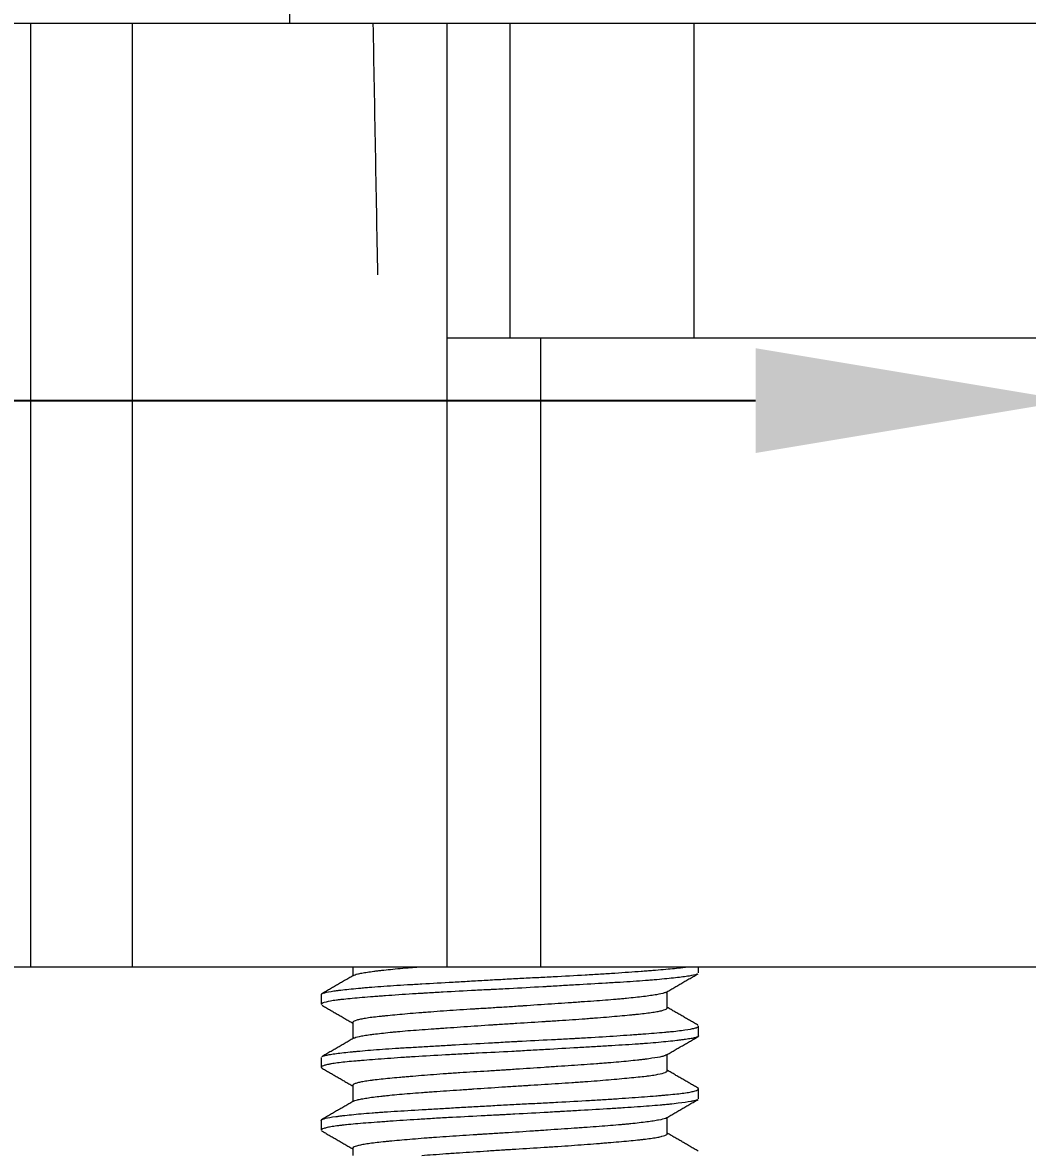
# Model space of a CAD drawing. Header units: millimetres. Extents: x 4812 to 5406, y -1197 to -777.
# Drawn here: x 5133.38 to 5149.36, y -1119.45 to -1101.5 of the extents above; entities that cross this region are included whole.
import ezdxf

# ---------------------------------------------------------------- set-up
doc = ezdxf.new("R2010")
doc.units = ezdxf.units.MM
doc.header["$LTSCALE"] = 0.1
doc.linetypes.add('CENTER2', pattern=[28.575, 19.05, -3.175, 3.175, -3.175])
doc.linetypes.add('CENTERX2', pattern=[101.6, 63.5, -12.7, 12.7, -12.7])
doc.layers.get('0').update_dxf_attribs({"lineweight": 13})
doc.layers.add('CENTER', color=1, linetype='CENTERX2', lineweight=15)
doc.layers.add('DIM', color=3, linetype='Continuous', lineweight=9)
doc.styles.get("Standard").update_dxf_attribs({"font": 'arial.ttf'})
doc.dimstyles.new('사본 ISO-25', dxfattribs={"dimtxt": 5, "dimasz": 5, "dimexe": 1.25, "dimexo": 0.625, "dimgap": 1.2, "dimtad": 1, "dimtih": 1, "dimtoh": 1, "dimdec": 1, "dimdsep": 46, "dimtxsty": 'Standard', "dimcen": 5, "dimclrd": 3, "dimclre": 3, "dimclrt": 4, "dimadec": 0, "dimazin": 0, "dimtfac": 1, "dimtdec": 1, "dimtmove": 0, "dimatfit": 3, "dimfxl": 1.25, "dimarcsym": 0})

# ---------------------------------------------------------------- blocks, each defined once
blk = doc.blocks.new('*D11')
at = {"layer": 'Defpoints', "color": 0, "transparency": 16777216}
for p in [(5104.534, -1092.515), (5155.534, -1092.515), (5155.534, -1122.515)]:
    blk.add_point(p, dxfattribs=at)
at = {"layer": 'DIM', "color": 3, "lineweight": -2, "transparency": 16777216}
for p, q in [((5104.534, -1093.14), (5104.534, -1123.765)), ((5155.534, -1093.14), (5155.534, -1123.765)), ((5109.534, -1122.515), (5150.534, -1122.515)), ((5155.534, -1122.515), (5197.285, -1122.515))]:
    blk.add_line(p, q, dxfattribs=at)
at = {"layer": 'DIM', "color": 3, "transparency": 16777216}
for points in [[(5109.534, -1121.681), (5109.534, -1123.348), (5104.534, -1122.515)], [(5150.534, -1121.681), (5150.534, -1123.348), (5155.534, -1122.515)]]:
    blk.add_solid(points, dxfattribs=at)
at = {"layer": 'DIM', "color": 4, "transparency": 16777216, "insert": (5192.986, -1118.762), "char_height": 5, "attachment_point": 5}
blk.add_mtext('51', dxfattribs=at)
blk = doc.blocks.new('*D12')
at = {"layer": 'Defpoints', "color": 0, "transparency": 16777216}
for p in [(5110.034, -1087.515), (5150.034, -1087.515), (5150.034, -1107.515)]:
    blk.add_point(p, dxfattribs=at)
at = {"layer": 'DIM', "color": 3, "lineweight": -2, "transparency": 16777216}
for p, q in [((5110.034, -1088.14), (5110.034, -1108.765)), ((5150.034, -1088.14), (5150.034, -1108.765)), ((5115.034, -1107.515), (5145.034, -1107.515)), ((5150.034, -1107.515), (5197.665, -1107.515))]:
    blk.add_line(p, q, dxfattribs=at)
at = {"layer": 'DIM', "color": 3, "transparency": 16777216}
for points in [[(5115.034, -1106.681), (5115.034, -1108.348), (5110.034, -1107.515)], [(5145.034, -1106.681), (5145.034, -1108.348), (5150.034, -1107.515)]]:
    blk.add_solid(points, dxfattribs=at)
at = {"layer": 'DIM', "color": 4, "transparency": 16777216, "insert": (5192.791, -1103.762), "char_height": 5, "attachment_point": 5}
blk.add_mtext('40', dxfattribs=at)

msp = doc.modelspace()

# ---------------------------------------------------------------- linework, layer by layer
at = {"color": 7, "linetype": 'Continuous', "lineweight": 18}
for p, q in [((5137.629, -1101.515), (5137.629, -1099.515)), ((5133.379, -1101.515), (5134.965, -1101.515)), ((5134.965, -1101.515), (5136.033, -1101.515)), ((5136.033, -1101.515), (5137.534, -1101.515)), ((5138.95, -1101.515), (5157.629, -1101.515)), ((5138.629, -1116.515), (5138.629, -1116.661)), ((5144.129, -1116.614), (5144.129, -1116.515)), ((5138.129, -1116.958), (5138.132, -1116.951)), ((5138.129, -1116.958), (5138.129, -1117.113)), ((5143.629, -1117.169), (5143.629, -1116.911)), ((5138.629, -1117.403), (5138.629, -1117.661)), ((5144.129, -1117.613), (5144.129, -1117.459)), ((5143.629, -1118.17), (5143.629, -1117.911)), ((5138.129, -1117.958), (5138.129, -1118.114)), ((5138.629, -1118.402), (5138.629, -1118.661)), ((5144.129, -1118.614), (5144.129, -1118.458)), ((5138.129, -1118.958), (5138.129, -1119.113)), ((5143.629, -1119.169), (5143.629, -1118.911)), ((5138.629, -1119.403), (5138.629, -1119.515))]:
    msp.add_line(p, q, dxfattribs=at)
at = {"color": 7, "linetype": 'Continuous'}
for p, q in [((5102.379, -1101.515), (5157.879, -1101.515)), ((5133.509, -1116.515), (5133.509, -1101.515)), ((5135.129, -1116.515), (5135.129, -1101.515)), ((5140.129, -1116.515), (5140.129, -1101.515)), ((5141.129, -1101.515), (5141.129, -1106.515)), ((5144.06, -1106.515), (5144.06, -1101.515)), ((5140.129, -1106.515), (5157.879, -1106.515)), ((5141.618, -1116.515), (5141.618, -1106.515)), ((5106.629, -1116.515), (5153.629, -1116.515))]:
    msp.add_line(p, q, dxfattribs=at)
at = {"color": 7, "linetype": 'Continuous', "lineweight": 18}
for points, knots in [([(5137.629, -1101.515), (5137.629, -1101.515), (5137.638, -1101.515), (5137.662, -1101.515), (5137.667, -1101.515), (5137.678, -1101.515), (5137.685, -1101.515), (5137.705, -1101.515), (5137.737, -1101.515), (5137.777, -1101.515), (5137.81, -1101.515), (5137.822, -1101.515), (5137.846, -1101.515), (5137.859, -1101.515), (5137.923, -1101.515), (5137.981, -1101.515), (5138.062, -1101.515), (5138.078, -1101.515), (5138.112, -1101.515), (5138.129, -1101.515), (5138.181, -1101.515), (5138.252, -1101.515), (5138.326, -1101.515), (5138.384, -1101.515), (5138.403, -1101.515), (5138.442, -1101.515), (5138.462, -1101.515), (5138.559, -1101.515), (5138.638, -1101.515), (5138.737, -1101.515), (5138.757, -1101.515), (5138.796, -1101.515), (5138.815, -1101.515), (5138.874, -1101.515), (5138.912, -1101.515), (5138.95, -1101.515)], [0, 0, 0, 0, 0.125, 0.125, 0.15625, 0.15625, 0.1875, 0.1875, 0.25, 0.3125, 0.3125, 0.34375, 0.34375, 0.375, 0.375, 0.5, 0.5, 0.53125, 0.53125, 0.5625, 0.5625, 0.625, 0.6875, 0.6875, 0.71875, 0.71875, 0.75, 0.75, 0.875, 0.875, 0.90625, 0.90625, 0.9375, 0.9375, 1, 1, 1, 1]), ([(5144.113, -1116.63), (5144.109, -1116.632), (5144.104, -1116.634), (5144.073, -1116.645), (5144.033, -1116.654), (5143.962, -1116.666), (5143.946, -1116.668), (5143.914, -1116.673), (5143.897, -1116.675), (5143.843, -1116.682), (5143.765, -1116.692), (5143.626, -1116.706), (5143.52, -1116.716), (5143.434, -1116.724), (5143.405, -1116.726), (5143.346, -1116.731), (5143.315, -1116.734), (5143.222, -1116.741), (5143.157, -1116.746), (5143.022, -1116.755), (5142.952, -1116.759), (5142.843, -1116.766), (5142.806, -1116.768), (5142.731, -1116.773), (5142.692, -1116.775), (5142.498, -1116.787), (5142.337, -1116.796), (5142.086, -1116.81), (5142.001, -1116.815), (5141.871, -1116.823), (5141.827, -1116.825), (5141.761, -1116.829), (5141.739, -1116.83), (5141.695, -1116.833), (5141.673, -1116.834), (5141.473, -1116.845), (5141.296, -1116.855), (5141.028, -1116.869), (5140.939, -1116.874), (5140.827, -1116.88), (5140.804, -1116.881), (5140.759, -1116.883), (5140.737, -1116.884), (5140.67, -1116.888), (5140.626, -1116.89), (5140.405, -1116.901), (5140.233, -1116.91), (5139.983, -1116.924), (5139.9, -1116.929), (5139.799, -1116.935), (5139.779, -1116.936), (5139.739, -1116.939), (5139.679, -1116.942), (5139.62, -1116.946), (5139.429, -1116.958), (5139.285, -1116.968), (5139.117, -1116.981), (5139.067, -1116.984), (5139.019, -1116.988), (5138.987, -1116.99), (5138.971, -1116.991), (5138.894, -1116.997), (5138.835, -1117.002), (5138.668, -1117.016), (5138.57, -1117.025), (5138.464, -1117.036), (5138.444, -1117.038), (5138.415, -1117.042), (5138.405, -1117.043), (5138.386, -1117.045), (5138.341, -1117.051), (5138.302, -1117.057), (5138.22, -1117.072), (5138.18, -1117.082), (5138.153, -1117.093), (5138.15, -1117.095), (5138.145, -1117.097), (5138.143, -1117.098), (5138.137, -1117.102), (5138.134, -1117.105), (5138.13, -1117.109), (5138.129, -1117.112), (5138.129, -1117.114)], [0, 0, 0, 0, 0.012264, 0.012264, 0.071226, 0.071226, 0.085967, 0.085967, 0.100707, 0.100707, 0.130188, 0.15967, 0.189151, 0.189151, 0.203891, 0.203891, 0.218632, 0.218632, 0.248113, 0.248113, 0.277594, 0.277594, 0.292335, 0.292335, 0.307075, 0.307075, 0.366037, 0.366037, 0.395518, 0.395518, 0.410259, 0.410259, 0.417629, 0.417629, 0.425, 0.425, 0.483962, 0.483962, 0.513443, 0.513443, 0.520813, 0.520813, 0.528183, 0.528183, 0.542924, 0.542924, 0.601886, 0.601886, 0.631367, 0.631367, 0.638738, 0.638738, 0.646108, 0.660848, 0.660848, 0.719811, 0.719811, 0.734551, 0.741922, 0.741922, 0.749292, 0.749292, 0.778773, 0.778773, 0.837735, 0.837735, 0.852476, 0.852476, 0.859846, 0.859846, 0.867216, 0.896697, 0.896697, 0.95566, 0.95566, 0.96303, 0.96303, 0.9704, 0.9704, 0.985141, 0.985141, 1, 1, 1, 1]), ([(5138.138, -1116.946), (5138.139, -1116.945), (5138.142, -1116.943), (5138.153, -1116.937), (5138.166, -1116.933), (5138.217, -1116.92), (5138.266, -1116.911), (5138.339, -1116.9), (5138.347, -1116.899), (5138.365, -1116.896), (5138.391, -1116.893), (5138.419, -1116.889), (5138.479, -1116.882), (5138.565, -1116.872), (5138.665, -1116.862), (5138.745, -1116.855), (5138.786, -1116.851), (5138.829, -1116.847), (5138.858, -1116.845), (5138.873, -1116.844), (5138.948, -1116.838), (5139.011, -1116.833), (5139.141, -1116.823), (5139.277, -1116.814), (5139.422, -1116.805), (5139.535, -1116.798), (5139.573, -1116.796), (5139.651, -1116.792), (5139.69, -1116.789), (5139.89, -1116.778), (5140.055, -1116.768), (5140.31, -1116.754), (5140.396, -1116.749), (5140.528, -1116.741), (5140.572, -1116.739), (5140.661, -1116.733), (5140.706, -1116.731), (5140.839, -1116.723), (5140.928, -1116.719), (5141.107, -1116.709), (5141.196, -1116.704), (5141.374, -1116.695), (5141.463, -1116.69), (5141.597, -1116.684), (5141.642, -1116.681), (5141.73, -1116.677), (5141.774, -1116.674), (5141.992, -1116.663), (5142.162, -1116.654), (5142.408, -1116.64), (5142.488, -1116.635), (5142.607, -1116.628), (5142.646, -1116.625), (5142.723, -1116.62), (5142.761, -1116.618), (5142.947, -1116.605), (5143.086, -1116.595), (5143.247, -1116.583), (5143.278, -1116.581), (5143.34, -1116.576), (5143.37, -1116.574), (5143.459, -1116.567), (5143.514, -1116.562), (5143.671, -1116.549), (5143.761, -1116.54), (5143.858, -1116.528), (5143.876, -1116.526), (5143.902, -1116.522), (5143.911, -1116.521), (5143.928, -1116.519), (5143.939, -1116.517), (5143.949, -1116.515), (5143.952, -1116.515)], [0, 0, 0, 0, 0.0081925, 0.0081925, 0.0374528, 0.0374528, 0.0959734, 0.0959734, 0.1032885, 0.1032885, 0.1106036, 0.1252337, 0.1252337, 0.154494, 0.1837543, 0.1837543, 0.1983845, 0.2056996, 0.2056996, 0.2130146, 0.2130146, 0.2422749, 0.2422749, 0.2715352, 0.3007955, 0.3007955, 0.3154257, 0.3154257, 0.3300558, 0.3300558, 0.3885764, 0.3885764, 0.4178367, 0.4178367, 0.4324669, 0.4324669, 0.447097, 0.447097, 0.4763573, 0.4763573, 0.5056176, 0.5056176, 0.5348779, 0.5348779, 0.5495081, 0.5495081, 0.5641382, 0.5641382, 0.6226588, 0.6226588, 0.6519191, 0.6519191, 0.6665493, 0.6665493, 0.6811794, 0.6811794, 0.7397, 0.7397, 0.7543302, 0.7543302, 0.7689603, 0.7689603, 0.7982206, 0.7982206, 0.8567412, 0.8567412, 0.8713714, 0.8713714, 0.8786865, 0.8786865, 0.8860015, 0.888679, 0.888679, 0.888679, 0.888679]), ([(5138.64, -1116.654), (5138.653, -1116.646), (5138.675, -1116.638), (5138.727, -1116.625), (5138.75, -1116.621), (5138.801, -1116.611), (5138.858, -1116.602), (5138.928, -1116.592), (5138.985, -1116.584), (5139.005, -1116.582), (5139.047, -1116.577), (5139.068, -1116.574), (5139.179, -1116.562), (5139.277, -1116.552), (5139.44, -1116.537), (5139.496, -1116.533), (5139.585, -1116.526), (5139.615, -1116.523), (5139.673, -1116.519), (5139.701, -1116.517), (5139.729, -1116.515)], [0, 0, 0, 0, 0.0517231, 0.0517231, 0.081656, 0.081656, 0.1115889, 0.1415219, 0.1415219, 0.1564883, 0.1564883, 0.1714548, 0.1714548, 0.2313206, 0.2313206, 0.2612536, 0.2612536, 0.27622, 0.27622, 0.2893826, 0.2893826, 0.2893826, 0.2893826]), ([(5143.611, -1116.922), (5143.608, -1116.923), (5143.605, -1116.924), (5143.596, -1116.928), (5143.59, -1116.93), (5143.554, -1116.942), (5143.512, -1116.951), (5143.443, -1116.963), (5143.428, -1116.965), (5143.397, -1116.97), (5143.381, -1116.973), (5143.33, -1116.98), (5143.293, -1116.985), (5143.173, -1117), (5143.082, -1117.01), (5142.955, -1117.022), (5142.929, -1117.025), (5142.875, -1117.029), (5142.848, -1117.032), (5142.764, -1117.039), (5142.706, -1117.044), (5142.526, -1117.057), (5142.399, -1117.067), (5142.246, -1117.077), (5142.229, -1117.078), (5142.195, -1117.081), (5142.178, -1117.082), (5142.126, -1117.086), (5142.091, -1117.088), (5141.985, -1117.095), (5141.914, -1117.1), (5141.697, -1117.115), (5141.55, -1117.125), (5141.379, -1117.136), (5141.36, -1117.138), (5141.322, -1117.14), (5141.265, -1117.144), (5141.208, -1117.148), (5141.095, -1117.155), (5141.02, -1117.16), (5140.87, -1117.169), (5140.795, -1117.174), (5140.683, -1117.181), (5140.627, -1117.184), (5140.571, -1117.187), (5140.534, -1117.19), (5140.516, -1117.191), (5140.35, -1117.201), (5140.208, -1117.211), (5140.003, -1117.225), (5139.936, -1117.23), (5139.838, -1117.238), (5139.806, -1117.24), (5139.742, -1117.245), (5139.71, -1117.248), (5139.556, -1117.26), (5139.441, -1117.27), (5139.284, -1117.284), (5139.234, -1117.289), (5139.162, -1117.296), (5139.138, -1117.299), (5139.093, -1117.303), (5139.071, -1117.306), (5138.966, -1117.317), (5138.894, -1117.326), (5138.804, -1117.341), (5138.778, -1117.346), (5138.73, -1117.356), (5138.71, -1117.361), (5138.659, -1117.376), (5138.638, -1117.386), (5138.63, -1117.398), (5138.629, -1117.4), (5138.629, -1117.403), (5138.629, -1117.403), (5138.629, -1117.404)], [0, 0, 0, 0, 0.008517, 0.008517, 0.023513, 0.023513, 0.083493, 0.083493, 0.098489, 0.098489, 0.113484, 0.113484, 0.143474, 0.143474, 0.203455, 0.203455, 0.21845, 0.21845, 0.233446, 0.233446, 0.263436, 0.263436, 0.323417, 0.323417, 0.330914, 0.330914, 0.338412, 0.338412, 0.353407, 0.353407, 0.383398, 0.383398, 0.443379, 0.443379, 0.450876, 0.450876, 0.458374, 0.473369, 0.473369, 0.503359, 0.503359, 0.53335, 0.53335, 0.548345, 0.555843, 0.555843, 0.56334, 0.56334, 0.623321, 0.623321, 0.653312, 0.653312, 0.668307, 0.668307, 0.683302, 0.683302, 0.743283, 0.743283, 0.773273, 0.773273, 0.788268, 0.788268, 0.803264, 0.803264, 0.863245, 0.863245, 0.893235, 0.893235, 0.923225, 0.923225, 0.983206, 0.983206, 0.998201, 0.998201, 1, 1, 1, 1]), ([(5138.647, -1117.65), (5138.651, -1117.648), (5138.655, -1117.646), (5138.684, -1117.635), (5138.721, -1117.626), (5138.797, -1117.612), (5138.825, -1117.607), (5138.873, -1117.6), (5138.89, -1117.597), (5138.925, -1117.592), (5138.943, -1117.59), (5139.038, -1117.578), (5139.125, -1117.568), (5139.248, -1117.555), (5139.273, -1117.553), (5139.325, -1117.548), (5139.351, -1117.545), (5139.433, -1117.538), (5139.49, -1117.533), (5139.666, -1117.519), (5139.792, -1117.51), (5139.958, -1117.498), (5139.992, -1117.496), (5140.044, -1117.492), (5140.061, -1117.491), (5140.096, -1117.489), (5140.113, -1117.487), (5140.2, -1117.481), (5140.271, -1117.477), (5140.487, -1117.462), (5140.634, -1117.452), (5140.804, -1117.44), (5140.823, -1117.439), (5140.861, -1117.437), (5140.88, -1117.435), (5140.937, -1117.431), (5140.975, -1117.429), (5141.089, -1117.422), (5141.165, -1117.417), (5141.391, -1117.403), (5141.542, -1117.393), (5141.709, -1117.383), (5141.728, -1117.382), (5141.765, -1117.379), (5141.82, -1117.376), (5141.875, -1117.372), (5141.983, -1117.365), (5142.124, -1117.356), (5142.26, -1117.346), (5142.36, -1117.339), (5142.393, -1117.336), (5142.459, -1117.331), (5142.491, -1117.329), (5142.65, -1117.316), (5142.767, -1117.306), (5142.929, -1117.291), (5142.981, -1117.287), (5143.055, -1117.28), (5143.079, -1117.277), (5143.126, -1117.273), (5143.149, -1117.27), (5143.259, -1117.259), (5143.335, -1117.249), (5143.43, -1117.235), (5143.459, -1117.23), (5143.497, -1117.223), (5143.509, -1117.22), (5143.531, -1117.215), (5143.542, -1117.213), (5143.589, -1117.2), (5143.613, -1117.19), (5143.626, -1117.178), (5143.628, -1117.174), (5143.629, -1117.17), (5143.629, -1117.169), (5143.629, -1117.169), (5143.629, -1117.169)], [0, 0, 0, 0, 0.012066, 0.012066, 0.072394, 0.072394, 0.102558, 0.102558, 0.11764, 0.11764, 0.132722, 0.132722, 0.193051, 0.193051, 0.208133, 0.208133, 0.223215, 0.223215, 0.253379, 0.253379, 0.313707, 0.313707, 0.328789, 0.328789, 0.33633, 0.33633, 0.343871, 0.343871, 0.374035, 0.374035, 0.434364, 0.434364, 0.441905, 0.441905, 0.449446, 0.449446, 0.464528, 0.464528, 0.494692, 0.494692, 0.55502, 0.55502, 0.562561, 0.562561, 0.570102, 0.585184, 0.585184, 0.615348, 0.645512, 0.645512, 0.660594, 0.660594, 0.675676, 0.675676, 0.736005, 0.736005, 0.766169, 0.766169, 0.781251, 0.781251, 0.796333, 0.796333, 0.856661, 0.856661, 0.886825, 0.886825, 0.901907, 0.901907, 0.916989, 0.916989, 0.977318, 0.977318, 0.9924, 0.999941, 0.999941, 1, 1, 1, 1]), ([(5138.145, -1117.942), (5138.155, -1117.937), (5138.17, -1117.932), (5138.199, -1117.924), (5138.209, -1117.922), (5138.231, -1117.918), (5138.243, -1117.915), (5138.282, -1117.908), (5138.311, -1117.904), (5138.411, -1117.89), (5138.492, -1117.88), (5138.612, -1117.868), (5138.636, -1117.865), (5138.688, -1117.86), (5138.714, -1117.858), (5138.796, -1117.85), (5138.853, -1117.845), (5138.973, -1117.836), (5139.036, -1117.831), (5139.168, -1117.822), (5139.237, -1117.817), (5139.326, -1117.811), (5139.344, -1117.81), (5139.381, -1117.808), (5139.436, -1117.804), (5139.492, -1117.801), (5139.606, -1117.794), (5139.761, -1117.785), (5139.923, -1117.776), (5140.048, -1117.769), (5140.111, -1117.765), (5140.196, -1117.76), (5140.239, -1117.758), (5140.434, -1117.746), (5140.608, -1117.736), (5140.874, -1117.722), (5140.963, -1117.717), (5141.098, -1117.709), (5141.143, -1117.707), (5141.211, -1117.703), (5141.233, -1117.702), (5141.278, -1117.7), (5141.301, -1117.699), (5141.503, -1117.688), (5141.679, -1117.679), (5141.939, -1117.666), (5142.025, -1117.661), (5142.131, -1117.656), (5142.152, -1117.654), (5142.195, -1117.652), (5142.216, -1117.651), (5142.279, -1117.647), (5142.32, -1117.645), (5142.525, -1117.633), (5142.68, -1117.623), (5142.901, -1117.608), (5142.973, -1117.603), (5143.06, -1117.597), (5143.077, -1117.596), (5143.111, -1117.593), (5143.162, -1117.59), (5143.21, -1117.586), (5143.369, -1117.574), (5143.484, -1117.565), (5143.613, -1117.554), (5143.65, -1117.55), (5143.685, -1117.547), (5143.709, -1117.545), (5143.72, -1117.544), (5143.776, -1117.538), (5143.817, -1117.533), (5143.93, -1117.519), (5143.989, -1117.509), (5144.045, -1117.497), (5144.056, -1117.495), (5144.074, -1117.489), (5144.082, -1117.487), (5144.104, -1117.479), (5144.115, -1117.474), (5144.126, -1117.465), (5144.129, -1117.462), (5144.129, -1117.458)], [0, 0, 0, 0, 0.032547, 0.032547, 0.047287, 0.047287, 0.062028, 0.062028, 0.091509, 0.091509, 0.150471, 0.150471, 0.165211, 0.165211, 0.179952, 0.179952, 0.209433, 0.209433, 0.238914, 0.238914, 0.268395, 0.268395, 0.275766, 0.275766, 0.283136, 0.297876, 0.297876, 0.327357, 0.356839, 0.356839, 0.371579, 0.378949, 0.38632, 0.38632, 0.445282, 0.445282, 0.474763, 0.474763, 0.489503, 0.489503, 0.496874, 0.496874, 0.504244, 0.504244, 0.563206, 0.563206, 0.592687, 0.592687, 0.600058, 0.600058, 0.607428, 0.607428, 0.622168, 0.622168, 0.681131, 0.681131, 0.710612, 0.710612, 0.717982, 0.717982, 0.725352, 0.740093, 0.740093, 0.799055, 0.799055, 0.813796, 0.821166, 0.821166, 0.828536, 0.828536, 0.858017, 0.858017, 0.916979, 0.916979, 0.93172, 0.93172, 0.94646, 0.94646, 0.975942, 0.975942, 1, 1, 1, 1]), ([(5144.129, -1117.615), (5144.129, -1117.617), (5144.128, -1117.618), (5144.124, -1117.625), (5144.116, -1117.629), (5144.102, -1117.635), (5144.099, -1117.636), (5144.092, -1117.638), (5144.081, -1117.642), (5144.068, -1117.645), (5144.039, -1117.652), (5143.993, -1117.661), (5143.932, -1117.67), (5143.88, -1117.677), (5143.853, -1117.681), (5143.823, -1117.684), (5143.803, -1117.687), (5143.793, -1117.688), (5143.74, -1117.694), (5143.649, -1117.704), (5143.494, -1117.719), (5143.377, -1117.729), (5143.285, -1117.736), (5143.254, -1117.738), (5143.189, -1117.743), (5143.156, -1117.746), (5142.988, -1117.757), (5142.844, -1117.766), (5142.616, -1117.78), (5142.538, -1117.784), (5142.417, -1117.791), (5142.376, -1117.794), (5142.293, -1117.798), (5142.251, -1117.801), (5142.042, -1117.813), (5141.871, -1117.823), (5141.608, -1117.838), (5141.519, -1117.843), (5141.385, -1117.85), (5141.339, -1117.853), (5141.25, -1117.858), (5141.205, -1117.86), (5140.981, -1117.872), (5140.803, -1117.881), (5140.539, -1117.895), (5140.451, -1117.899), (5140.276, -1117.908), (5140.19, -1117.913), (5139.938, -1117.927), (5139.777, -1117.936), (5139.583, -1117.948), (5139.545, -1117.951), (5139.469, -1117.956), (5139.431, -1117.958), (5139.321, -1117.966), (5139.25, -1117.971), (5139.115, -1117.981), (5139.049, -1117.986), (5138.925, -1117.995), (5138.865, -1118), (5138.78, -1118.006), (5138.752, -1118.009), (5138.711, -1118.012), (5138.698, -1118.013), (5138.672, -1118.016), (5138.608, -1118.021), (5138.549, -1118.027), (5138.419, -1118.041), (5138.347, -1118.05), (5138.282, -1118.061), (5138.275, -1118.062), (5138.261, -1118.065), (5138.255, -1118.066), (5138.236, -1118.07), (5138.224, -1118.072), (5138.192, -1118.08), (5138.158, -1118.09), (5138.14, -1118.1), (5138.129, -1118.109), (5138.128, -1118.114), (5138.131, -1118.12), (5138.132, -1118.121), (5138.135, -1118.124), (5138.137, -1118.126), (5138.141, -1118.128), (5138.143, -1118.129)], [0, 0, 0, 0, 0.009972, 0.009972, 0.037676, 0.037676, 0.044602, 0.044602, 0.051528, 0.06538, 0.06538, 0.093084, 0.120788, 0.120788, 0.13464, 0.141566, 0.141566, 0.148492, 0.148492, 0.176196, 0.2039, 0.231604, 0.231604, 0.245456, 0.245456, 0.259308, 0.259308, 0.314715, 0.314715, 0.342419, 0.342419, 0.356271, 0.356271, 0.370123, 0.370123, 0.425531, 0.425531, 0.453235, 0.453235, 0.467087, 0.467087, 0.480939, 0.480939, 0.536347, 0.536347, 0.56405, 0.56405, 0.591754, 0.591754, 0.647162, 0.647162, 0.661014, 0.661014, 0.674866, 0.674866, 0.70257, 0.70257, 0.730274, 0.730274, 0.757978, 0.757978, 0.77183, 0.77183, 0.778756, 0.778756, 0.785682, 0.813386, 0.813386, 0.868793, 0.868793, 0.875719, 0.875719, 0.882645, 0.882645, 0.896497, 0.896497, 0.924201, 0.951905, 0.951905, 0.979609, 0.979609, 0.986535, 0.986535, 0.993461, 1, 1, 1, 1]), ([(5143.617, -1117.918), (5143.611, -1117.922), (5143.603, -1117.926), (5143.58, -1117.934), (5143.563, -1117.939), (5143.504, -1117.953), (5143.451, -1117.962), (5143.355, -1117.976), (5143.319, -1117.981), (5143.261, -1117.989), (5143.241, -1117.991), (5143.2, -1117.996), (5143.178, -1117.999), (5143.067, -1118.011), (5142.967, -1118.021), (5142.804, -1118.036), (5142.747, -1118.04), (5142.658, -1118.047), (5142.628, -1118.05), (5142.566, -1118.054), (5142.535, -1118.057), (5142.377, -1118.068), (5142.244, -1118.078), (5142.036, -1118.092), (5141.965, -1118.097), (5141.874, -1118.103), (5141.856, -1118.104), (5141.819, -1118.107), (5141.764, -1118.111), (5141.709, -1118.114), (5141.525, -1118.127), (5141.375, -1118.137), (5141.187, -1118.149), (5141.13, -1118.153), (5141.073, -1118.156), (5141.035, -1118.159), (5141.016, -1118.16), (5140.92, -1118.166), (5140.845, -1118.171), (5140.621, -1118.184), (5140.474, -1118.193), (5140.295, -1118.205), (5140.259, -1118.208), (5140.206, -1118.211), (5140.188, -1118.212), (5140.153, -1118.215), (5140.136, -1118.216), (5140.049, -1118.222), (5139.981, -1118.227), (5139.784, -1118.242), (5139.659, -1118.252), (5139.512, -1118.264), (5139.483, -1118.267), (5139.427, -1118.272), (5139.399, -1118.274), (5139.318, -1118.281), (5139.267, -1118.286), (5139.121, -1118.3), (5139.035, -1118.309), (5138.94, -1118.321), (5138.922, -1118.323), (5138.887, -1118.328), (5138.871, -1118.33), (5138.824, -1118.338), (5138.767, -1118.347), (5138.724, -1118.357), (5138.696, -1118.365), (5138.688, -1118.367), (5138.672, -1118.372), (5138.665, -1118.375), (5138.639, -1118.386), (5138.629, -1118.395), (5138.629, -1118.403)], [0, 0, 0, 0, 0.023616, 0.023616, 0.053435, 0.053435, 0.113072, 0.113072, 0.142891, 0.142891, 0.1578, 0.1578, 0.172709, 0.172709, 0.232347, 0.232347, 0.262166, 0.262166, 0.277075, 0.277075, 0.291984, 0.291984, 0.351622, 0.351622, 0.38144, 0.38144, 0.388895, 0.388895, 0.39635, 0.411259, 0.411259, 0.470896, 0.470896, 0.485806, 0.493261, 0.493261, 0.500715, 0.500715, 0.530534, 0.530534, 0.590171, 0.590171, 0.605081, 0.605081, 0.612535, 0.612535, 0.61999, 0.61999, 0.649809, 0.649809, 0.709446, 0.709446, 0.724356, 0.724356, 0.739265, 0.739265, 0.769084, 0.769084, 0.828721, 0.828721, 0.84363, 0.84363, 0.85854, 0.85854, 0.888358, 0.918177, 0.918177, 0.933086, 0.933086, 0.947996, 0.947996, 1, 1, 1, 1]), ([(5138.64, -1118.654), (5138.652, -1118.647), (5138.673, -1118.639), (5138.712, -1118.629), (5138.722, -1118.627), (5138.744, -1118.622), (5138.756, -1118.62), (5138.794, -1118.612), (5138.822, -1118.608), (5138.916, -1118.593), (5138.991, -1118.583), (5139.1, -1118.571), (5139.122, -1118.568), (5139.169, -1118.563), (5139.193, -1118.561), (5139.267, -1118.553), (5139.318, -1118.548), (5139.479, -1118.534), (5139.596, -1118.525), (5139.754, -1118.513), (5139.787, -1118.511), (5139.852, -1118.506), (5139.884, -1118.503), (5139.984, -1118.496), (5140.12, -1118.487), (5140.261, -1118.477), (5140.368, -1118.47), (5140.423, -1118.466), (5140.478, -1118.462), (5140.515, -1118.46), (5140.534, -1118.459), (5140.701, -1118.447), (5140.851, -1118.437), (5141.078, -1118.422), (5141.153, -1118.417), (5141.267, -1118.41), (5141.306, -1118.408), (5141.363, -1118.404), (5141.382, -1118.403), (5141.42, -1118.401), (5141.439, -1118.4), (5141.609, -1118.389), (5141.756, -1118.38), (5141.972, -1118.366), (5142.043, -1118.361), (5142.149, -1118.354), (5142.184, -1118.352), (5142.252, -1118.347), (5142.286, -1118.344), (5142.453, -1118.332), (5142.579, -1118.322), (5142.756, -1118.307), (5142.813, -1118.302), (5142.923, -1118.292), (5142.976, -1118.287), (5143.124, -1118.273), (5143.212, -1118.264), (5143.307, -1118.252), (5143.326, -1118.25), (5143.361, -1118.245), (5143.378, -1118.243), (5143.427, -1118.236), (5143.456, -1118.231), (5143.533, -1118.216), (5143.571, -1118.206), (5143.602, -1118.193), (5143.607, -1118.191), (5143.616, -1118.186), (5143.62, -1118.183), (5143.627, -1118.177), (5143.629, -1118.173), (5143.629, -1118.169)], [0, 0, 0, 0, 0.04933, 0.04933, 0.064296, 0.064296, 0.079263, 0.079263, 0.109196, 0.109196, 0.169062, 0.169062, 0.184028, 0.184028, 0.198995, 0.198995, 0.228928, 0.228928, 0.288794, 0.288794, 0.30376, 0.30376, 0.318726, 0.318726, 0.348659, 0.378592, 0.378592, 0.393559, 0.401042, 0.401042, 0.408525, 0.408525, 0.468391, 0.468391, 0.498324, 0.498324, 0.513291, 0.513291, 0.520774, 0.520774, 0.528257, 0.528257, 0.588123, 0.588123, 0.618056, 0.618056, 0.633022, 0.633022, 0.647989, 0.647989, 0.707855, 0.707855, 0.737788, 0.737788, 0.767721, 0.767721, 0.827587, 0.827587, 0.842553, 0.842553, 0.85752, 0.85752, 0.887453, 0.887453, 0.947318, 0.947318, 0.962285, 0.962285, 0.977251, 0.977251, 1, 1, 1, 1]), ([(5138.129, -1118.958), (5138.129, -1118.956), (5138.13, -1118.954), (5138.132, -1118.95), (5138.136, -1118.946), (5138.142, -1118.943), (5138.147, -1118.941), (5138.15, -1118.939), (5138.164, -1118.934), (5138.179, -1118.929), (5138.236, -1118.916), (5138.289, -1118.907), (5138.375, -1118.895), (5138.393, -1118.893), (5138.422, -1118.889), (5138.432, -1118.888), (5138.452, -1118.885), (5138.503, -1118.879), (5138.56, -1118.873), (5138.705, -1118.858), (5138.815, -1118.848), (5138.953, -1118.837), (5138.968, -1118.836), (5139, -1118.834), (5139.016, -1118.832), (5139.064, -1118.829), (5139.097, -1118.827), (5139.198, -1118.82), (5139.267, -1118.815), (5139.482, -1118.802), (5139.634, -1118.793), (5139.836, -1118.781), (5139.877, -1118.778), (5139.959, -1118.774), (5140.001, -1118.771), (5140.126, -1118.764), (5140.295, -1118.754), (5140.468, -1118.744), (5140.6, -1118.737), (5140.644, -1118.734), (5140.733, -1118.729), (5140.778, -1118.727), (5140.913, -1118.719), (5141.002, -1118.714), (5141.181, -1118.705), (5141.27, -1118.7), (5141.448, -1118.691), (5141.537, -1118.687), (5141.67, -1118.68), (5141.714, -1118.678), (5141.802, -1118.673), (5141.846, -1118.671), (5142.064, -1118.659), (5142.232, -1118.65), (5142.475, -1118.636), (5142.554, -1118.631), (5142.671, -1118.624), (5142.709, -1118.621), (5142.785, -1118.616), (5142.823, -1118.614), (5143.006, -1118.601), (5143.142, -1118.591), (5143.33, -1118.577), (5143.39, -1118.572), (5143.476, -1118.566), (5143.504, -1118.563), (5143.558, -1118.559), (5143.584, -1118.556), (5143.71, -1118.545), (5143.797, -1118.536), (5143.906, -1118.522), (5143.939, -1118.517), (5143.983, -1118.51), (5143.996, -1118.507), (5144.021, -1118.502), (5144.033, -1118.5), (5144.086, -1118.487), (5144.113, -1118.477), (5144.126, -1118.465), (5144.128, -1118.463), (5144.129, -1118.458), (5144.129, -1118.455), (5144.126, -1118.45), (5144.124, -1118.448), (5144.119, -1118.445)], [0, 0, 0, 0, 0.01112, 0.01112, 0.025021, 0.031972, 0.031972, 0.038923, 0.038923, 0.066725, 0.066725, 0.12233, 0.12233, 0.136231, 0.136231, 0.143182, 0.143182, 0.150133, 0.177935, 0.177935, 0.23354, 0.23354, 0.240491, 0.240491, 0.247441, 0.247441, 0.261343, 0.261343, 0.289145, 0.289145, 0.34475, 0.34475, 0.358652, 0.358652, 0.372553, 0.372553, 0.400355, 0.428158, 0.428158, 0.442059, 0.442059, 0.45596, 0.45596, 0.483763, 0.483763, 0.511565, 0.511565, 0.539368, 0.539368, 0.553269, 0.553269, 0.56717, 0.56717, 0.622775, 0.622775, 0.650578, 0.650578, 0.664479, 0.664479, 0.67838, 0.67838, 0.733985, 0.733985, 0.761788, 0.761788, 0.775689, 0.775689, 0.78959, 0.78959, 0.845195, 0.845195, 0.872998, 0.872998, 0.886899, 0.886899, 0.9008, 0.9008, 0.956406, 0.956406, 0.970307, 0.970307, 0.984208, 0.984208, 1, 1, 1, 1]), ([(5144.112, -1118.631), (5144.111, -1118.631), (5144.101, -1118.636), (5144.086, -1118.641), (5144.059, -1118.647), (5144.044, -1118.651), (5144.027, -1118.654), (5144.015, -1118.656), (5144.009, -1118.658), (5143.95, -1118.668), (5143.884, -1118.677), (5143.762, -1118.692), (5143.718, -1118.697), (5143.647, -1118.704), (5143.622, -1118.707), (5143.584, -1118.71), (5143.57, -1118.712), (5143.544, -1118.714), (5143.477, -1118.72), (5143.405, -1118.726), (5143.285, -1118.736), (5143.222, -1118.741), (5143.09, -1118.75), (5143.022, -1118.755), (5142.932, -1118.76), (5142.914, -1118.762), (5142.878, -1118.764), (5142.86, -1118.765), (5142.804, -1118.768), (5142.766, -1118.771), (5142.577, -1118.782), (5142.418, -1118.791), (5142.169, -1118.806), (5142.085, -1118.81), (5141.977, -1118.817), (5141.955, -1118.818), (5141.912, -1118.82), (5141.847, -1118.824), (5141.781, -1118.828), (5141.562, -1118.84), (5141.385, -1118.85), (5141.161, -1118.862), (5141.116, -1118.865), (5141.049, -1118.868), (5141.027, -1118.87), (5140.981, -1118.872), (5140.959, -1118.873), (5140.846, -1118.879), (5140.757, -1118.883), (5140.492, -1118.897), (5140.319, -1118.906), (5140.107, -1118.917), (5140.065, -1118.92), (5139.981, -1118.924), (5139.94, -1118.927), (5139.816, -1118.934), (5139.737, -1118.939), (5139.503, -1118.953), (5139.356, -1118.963), (5139.183, -1118.976), (5139.149, -1118.978), (5139.082, -1118.983), (5139.049, -1118.986), (5138.954, -1118.993), (5138.893, -1118.997), (5138.721, -1119.011), (5138.618, -1119.02), (5138.506, -1119.032), (5138.484, -1119.034), (5138.443, -1119.039), (5138.423, -1119.041), (5138.367, -1119.048), (5138.299, -1119.057), (5138.221, -1119.072), (5138.184, -1119.082), (5138.154, -1119.092), (5138.144, -1119.097), (5138.132, -1119.106), (5138.129, -1119.111), (5138.129, -1119.115)], [0, 0, 0, 0, 0.001886, 0.031368, 0.031368, 0.046108, 0.053478, 0.053478, 0.060849, 0.060849, 0.119811, 0.119811, 0.149292, 0.149292, 0.164033, 0.164033, 0.171403, 0.171403, 0.178773, 0.208254, 0.208254, 0.237736, 0.237736, 0.267217, 0.267217, 0.274587, 0.274587, 0.281957, 0.281957, 0.296698, 0.296698, 0.35566, 0.35566, 0.385141, 0.385141, 0.392512, 0.392512, 0.399882, 0.414623, 0.414623, 0.473585, 0.473585, 0.488325, 0.488325, 0.495696, 0.495696, 0.503066, 0.503066, 0.532547, 0.532547, 0.591509, 0.591509, 0.60625, 0.60625, 0.620991, 0.620991, 0.650472, 0.650472, 0.709434, 0.709434, 0.724175, 0.724175, 0.738915, 0.738915, 0.768396, 0.768396, 0.827359, 0.827359, 0.842099, 0.842099, 0.85684, 0.85684, 0.886321, 0.915802, 0.945283, 0.945283, 0.974764, 0.974764, 1, 1, 1, 1]), ([(5143.611, -1118.921), (5143.608, -1118.923), (5143.605, -1118.925), (5143.578, -1118.935), (5143.542, -1118.945), (5143.48, -1118.956), (5143.467, -1118.959), (5143.439, -1118.963), (5143.424, -1118.966), (5143.377, -1118.973), (5143.343, -1118.978), (5143.232, -1118.993), (5143.146, -1119.003), (5143.025, -1119.015), (5143, -1119.018), (5142.948, -1119.023), (5142.922, -1119.025), (5142.842, -1119.032), (5142.786, -1119.037), (5142.612, -1119.051), (5142.488, -1119.06), (5142.322, -1119.072), (5142.288, -1119.074), (5142.22, -1119.079), (5142.186, -1119.081), (5142.083, -1119.089), (5141.942, -1119.098), (5141.798, -1119.108), (5141.688, -1119.116), (5141.651, -1119.118), (5141.576, -1119.123), (5141.539, -1119.126), (5141.35, -1119.138), (5141.2, -1119.148), (5140.974, -1119.163), (5140.899, -1119.167), (5140.786, -1119.174), (5140.748, -1119.177), (5140.692, -1119.18), (5140.673, -1119.181), (5140.636, -1119.183), (5140.617, -1119.185), (5140.45, -1119.195), (5140.306, -1119.204), (5140.098, -1119.219), (5140.012, -1119.225), (5139.929, -1119.231), (5139.895, -1119.233), (5139.879, -1119.235), (5139.829, -1119.238), (5139.797, -1119.241), (5139.638, -1119.253), (5139.52, -1119.263), (5139.356, -1119.278), (5139.303, -1119.283), (5139.24, -1119.289), (5139.228, -1119.29), (5139.203, -1119.292), (5139.167, -1119.296), (5139.133, -1119.299), (5139.021, -1119.311), (5138.944, -1119.32), (5138.861, -1119.332), (5138.846, -1119.334), (5138.816, -1119.339), (5138.802, -1119.341), (5138.761, -1119.349), (5138.738, -1119.354), (5138.678, -1119.369), (5138.652, -1119.379), (5138.635, -1119.391), (5138.633, -1119.394), (5138.63, -1119.399), (5138.629, -1119.401), (5138.629, -1119.403)], [0, 0, 0, 0, 0.010556, 0.010556, 0.070537, 0.070537, 0.085532, 0.085532, 0.100527, 0.100527, 0.130518, 0.130518, 0.190499, 0.190499, 0.205494, 0.205494, 0.220489, 0.220489, 0.250479, 0.250479, 0.31046, 0.31046, 0.325455, 0.325455, 0.34045, 0.34045, 0.370441, 0.400431, 0.400431, 0.415426, 0.415426, 0.430422, 0.430422, 0.490402, 0.490402, 0.520393, 0.520393, 0.535388, 0.535388, 0.542886, 0.542886, 0.550383, 0.550383, 0.610364, 0.610364, 0.640354, 0.647852, 0.647852, 0.655349, 0.655349, 0.670345, 0.670345, 0.730325, 0.730325, 0.760316, 0.760316, 0.767813, 0.767813, 0.775311, 0.790306, 0.790306, 0.850287, 0.850287, 0.865282, 0.865282, 0.880277, 0.880277, 0.910268, 0.910268, 0.970248, 0.970248, 0.985244, 0.985244, 1, 1, 1, 1]), ([(5139.728, -1119.515), (5139.787, -1119.51), (5139.847, -1119.506), (5139.974, -1119.497), (5140.059, -1119.491), (5140.146, -1119.485), (5140.182, -1119.483), (5140.199, -1119.481), (5140.253, -1119.478), (5140.289, -1119.475), (5140.469, -1119.463), (5140.616, -1119.453), (5140.84, -1119.438), (5140.916, -1119.433), (5141.011, -1119.427), (5141.031, -1119.425), (5141.069, -1119.423), (5141.088, -1119.422), (5141.145, -1119.418), (5141.183, -1119.416), (5141.373, -1119.404), (5141.523, -1119.395), (5141.708, -1119.383), (5141.745, -1119.381), (5141.819, -1119.376), (5141.855, -1119.374), (5141.965, -1119.367), (5142.036, -1119.362), (5142.245, -1119.347), (5142.378, -1119.338), (5142.537, -1119.325), (5142.568, -1119.322), (5142.63, -1119.317), (5142.661, -1119.315), (5142.75, -1119.307), (5142.807, -1119.302), (5142.971, -1119.288), (5143.07, -1119.279), (5143.181, -1119.267), (5143.203, -1119.264), (5143.245, -1119.26), (5143.265, -1119.257), (5143.323, -1119.25), (5143.393, -1119.241), (5143.452, -1119.231), (5143.491, -1119.224), (5143.503, -1119.222), (5143.526, -1119.217), (5143.536, -1119.214), (5143.585, -1119.201), (5143.61, -1119.191), (5143.627, -1119.177), (5143.629, -1119.173), (5143.629, -1119.169)], [0.2846428, 0.2846428, 0.2846428, 0.2846428, 0.3126218, 0.3126218, 0.3427278, 0.3502543, 0.3502543, 0.3577808, 0.3577808, 0.3728338, 0.3728338, 0.4330458, 0.4330458, 0.4631519, 0.4631519, 0.4706784, 0.4706784, 0.4782049, 0.4782049, 0.4932579, 0.4932579, 0.5534699, 0.5534699, 0.5685229, 0.5685229, 0.5835759, 0.5835759, 0.6136819, 0.6136819, 0.6738939, 0.6738939, 0.6889469, 0.6889469, 0.7039999, 0.7039999, 0.7341059, 0.7341059, 0.794318, 0.794318, 0.809371, 0.809371, 0.824424, 0.824424, 0.85453, 0.884636, 0.884636, 0.899689, 0.899689, 0.914742, 0.914742, 0.974954, 0.974954, 1, 1, 1, 1])]:
    msp.add_open_spline(points, degree=3, knots=knots, dxfattribs=at)
at = {"color": 1, "linetype": 'Continuous', "lineweight": 13}
msp.add_open_spline([(5138.95, -1101.515), (5138.962, -1102.181), (5138.974, -1102.847), (5138.999, -1104.181), (5139.011, -1104.848), (5139.023, -1105.515)], degree=3, knots=[0, 0, 0, 0, 0.499764, 0.499764, 1, 1, 1, 1], dxfattribs=at)
at = {"color": 7, "linetype": 'Continuous', "lineweight": 18}
for points in [[(5138.646, -1116.651), (5138.388, -1116.801), (5138.131, -1116.95)], [(5143.606, -1116.925), (5143.863, -1116.775), (5144.121, -1116.626)], [(5138.135, -1117.125), (5138.382, -1117.268), (5138.629, -1117.411)], [(5144.124, -1117.448), (5143.876, -1117.304), (5143.629, -1117.161)], [(5138.653, -1117.647), (5138.396, -1117.796), (5138.138, -1117.946)], [(5143.613, -1117.921), (5143.87, -1117.771), (5144.127, -1117.622)], [(5138.135, -1118.125), (5138.382, -1118.268), (5138.629, -1118.411)], [(5144.126, -1118.449), (5143.878, -1118.305), (5143.629, -1118.161)], [(5138.646, -1118.651), (5138.389, -1118.8), (5138.131, -1118.949)], [(5143.606, -1118.924), (5143.863, -1118.775), (5144.12, -1118.626)], [(5138.131, -1119.122), (5138.38, -1119.267), (5138.629, -1119.411)], [(5144.12, -1119.446), (5143.875, -1119.303), (5143.629, -1119.161)]]:
    msp.add_open_spline(points, degree=2, dxfattribs=at)
at = {"layer": 'CENTER', "color": 1, "linetype": 'CENTER2', "ltscale": 0.5}
msp.add_spline([(5180.355, -1125.729, 0), (5175.549, -1109.163, 0), (5163.569, -1105.989, 0), (5150.958, -1150.321, 0), (5137.264, -1152.093, 0), (5130.031, -1125.07, 0), (5130.092, -1114.515)], degree=3, dxfattribs=at)

# ---------------------------------------------------------------- dimensions: what is measured, and where the dimension line sits
at = {"layer": 'DIM'}
for base, p1, p2, picture, middle in [((5150.034, -1107.515), (5110.034, -1087.515), (5150.034, -1087.515), '*D12', (5192.791, -1107.515)), ((5155.534, -1122.515), (5104.534, -1092.515), (5155.534, -1092.515), '*D11', (5192.986, -1122.515))]:
    dim = msp.add_linear_dim(base=base, p1=p1, p2=p2, dimstyle='사본 ISO-25', dxfattribs=at)
    dim.commit()
    dim.dimension.update_dxf_attribs({"geometry": picture, "text_midpoint": middle, "dimtype": 160})

doc.saveas('drawing.dxf')
